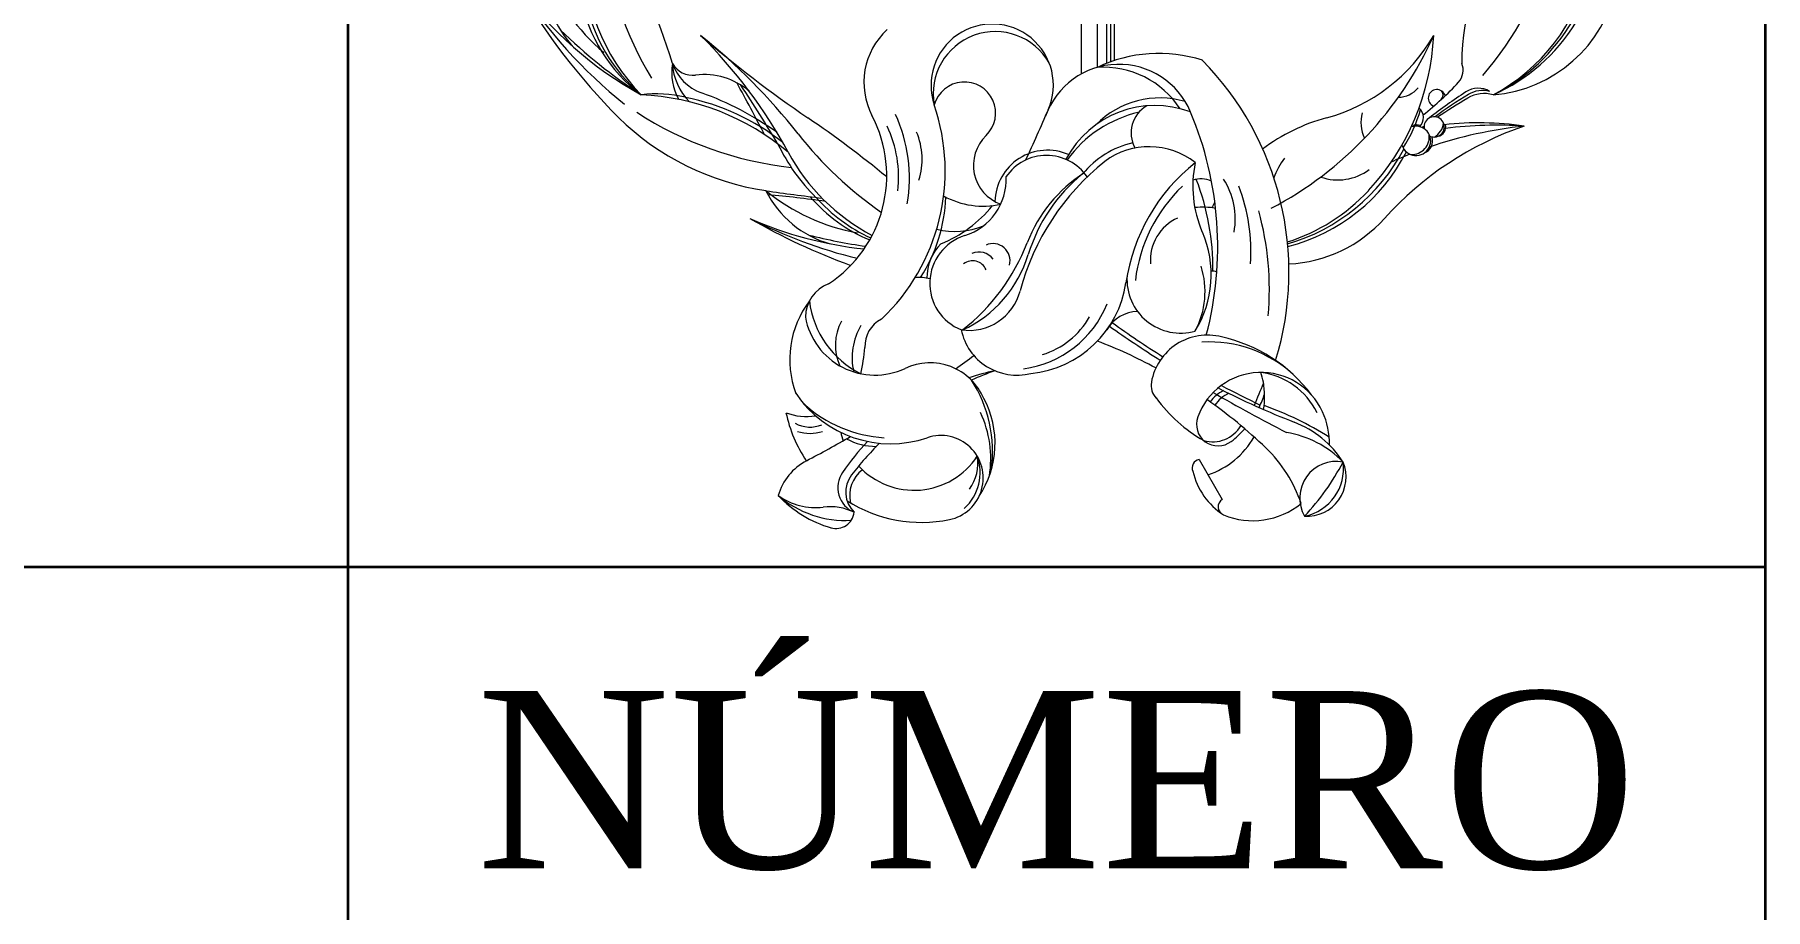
# Model space of a CAD drawing. Header units: millimetres. Extents: x 0 to 211, y 0 to 125.
# Drawn here: x 180.58 to 205, y 30.17 to 42.5 of the extents above; entities that cross this region are included whole.
import ezdxf
from ezdxf.enums import TextEntityAlignment as Align

# ---------------------------------------------------------------- set-up
doc = ezdxf.new("R2010")
doc.units = ezdxf.units.MM
doc.layers.add('Cajetín y formato', color=1, linetype='Continuous', lineweight=35)
doc.layers.add('Textos y Leyendas', color=3, linetype='Continuous', lineweight=15)
doc.styles.add('e1', font='times.ttf')

# ---------------------------------------------------------------- blocks, each defined once
blk = doc.blocks.new('eps')
at = {"color": 0, "lineweight": 13}
for p, q in [((0.354, -5.048), (0.354, -3.63)), ((0.576, -4.957), (0.576, -3.613)), ((0.707, -4.9), (0.707, -3.598)), ((0.764, -4.879), (0.764, -3.59)), ((0.815, -3.583), (0.815, -4.861)), ((2.01, -10.485), (2.337, -11.048))]:
    blk.add_line(p, q, dxfattribs=at)
for centre, radius, start, end in [((2.126, -1.748), 5.115, 319.4847, 5.833), ((4.963, -2.936), 2.689, 296.4239, 2.3396), ((5.115, -2.974), 2.59, 293.7772, 2.8895), ((-1.046, -2.346), 5.426, 188.165, 210.6335), ((-19.617, -9.496), 14.924, 17.9297, 25.8383), ((8.353, -4.852), 2.637, 135.14, 181.092), ((-3.814, -3.352), 2.856, 178.3783, 224.2398), ((-5.776, -3.677), 1.438, 176.3109, 224.5879), ((-4.589, -2.601), 2.799, 200.5494, 230.0066), ((4.9, -2.98), 2.679, 298.0368, 346.9632), ((0.296, 0.778), 9.135, 210.1512, 224.8488), ((-1.545, 0.156), 7.241, 213.2169, 231.0795), ((-3.259, -0.632), 5.382, 216.1927, 241.1019), ((6.002, -3.409), 1.942, 274.6505, 348.0549), ((-4.522, -3.563), 2.228, 190.5199, 233.0969), ((-4.314, -3.53), 2.383, 191.8447, 229.5631), ((-0.908, -5.209), 0.863, 336.4589, 198.8148), ((-1.563, 1.182), 7.814, 225.9014, 236.6388), ((-10.315, -11.135), 8.482, 38.165, 51.3919), ((5.699, 7.897), 16.395, 229.1617, 235.8383), ((-9.909, -9.46), 6.958, 28.3783, 45.3897), ((-1.711, -5.17), 1.007, 132.2575, 207.5623), ((-0.864, -5.328), 0.876, 29.7063, 190.4298), ((0.655, -2.413), 5.115, 297.6508, 335.833), ((3.151, -3.247), 2.51, 285.14, 329.86), ((1.883, -4.346), 3.442, 316.9632, 357.3219), ((1.444, -6.781), 2.02, 72.3293, 115.4405), ((-0.982, -7.843), 4.26, 342.9661, 44.5051), ((-4.676, -5.034), 0.753, 169.8764, 209.8354), ((-4.784, -4.686), 0.669, 198.82, 250.2708), ((-5.134, -4.745), 0.324, 208.9, 277.3769), ((-4.613, -4.869), 0.806, 182.367, 225.4695), ((-4.968, -6.026), 0.967, 49.194, 97.3769), ((0.879, -6.012), 1.098, 22.8077, 160.3541), ((0.654, -6.262), 1.308, 33.4987, 93.4257), ((5.49, -4.998), 0.246, 317.4792, 23.0121), ((-5.639, -7.032), 1.702, 76.3132, 97.4613), ((-6.008, -8.786), 3.445, 49.8482, 87.5338), ((-6.482, -9.42), 4.36, 54.4513, 70.2708), ((-29.337, -18.9), 28.368, 27.2693, 28.9428), ((-27.41, -20.225), 27.433, 31.1399, 33.1916), ((-1.3, -5.602), 0.44, 313.9975, 164.8065), ((4.816, -5.014), 0.365, 270.91, 321.1205), ((2.637, -2.382), 4.118, 307.991, 317.4792), ((5.366, -5.391), 0.122, 16.3181, 248.0909), ((11.496, -13.891), 10.32, 123.6762, 127.1801), ((8.893, -10.452), 5.971, 121.0944, 126.5148), ((5.366, -5.347), 0.0875, 314.0095, 42.1151), ((5.948, -5.565), 0.314, 58.9817, 123.6762), ((6.034, -5.783), 0.457, 74.0495, 120.8495), ((6.011, -5.673), 0.391, 75.3013, 121.0944), ((6.11, -5.295), 5.758437732895225e-14, 255.4235, 198.8636), ((-3.202, -1.403), 4.993, 236.9834, 263.8098), ((-5.834, -8.481), 3.156, 51.3433, 79.0169), ((-4.451, -6.416), 2.88, 313.4291, 18.8148), ((-34.973, 9.633), 38.022, 335.2886, 336.4589), ((1.39, -6.919), 1.424, 69.4027, 152.0973), ((1.534, -7.252), 1.702, 102.5728, 144.4101), ((1.46, -6.66), 1.272, 73.7879, 135.173), ((1.49, -5.882), 0.438, 119.3148, 208.9803), ((-2.626, -7.486), 4.9, 345.2649, 22.8077), ((4.818, -5.733), 0.524, 165.1514, 205.1872), ((3.299, -5.038), 1.907, 326.4764, 344.3637), ((4.992, -5.667), 0.184, 316.862, 47.9623), ((11.238, -14.496), 10.605, 120.8495, 123.5712), ((-3.558, -2.986), 3.748, 225.6062, 261.6884), ((-11.888, -18.018), 14.924, 50.5066, 55.8383), ((-4.226, -6.483), 1.83, 303.4452, 27.5623), ((-3.93, -6.507), 1.702, 353.5219, 25.051), ((-4.24, -6.52), 2.164, 350.3971, 24.5836), ((4.495, -8.214), 2.637, 105.14, 127.0161), ((8.103, -10.213), 4.676, 108.7833, 138.0549), ((5.071, -5.993), 0.207, 196.8212, 108.5313), ((5.073, -6.041), 0.272, 75.9182, 102.5089), ((11.238, -14.496), 10.605, 124.8126, 124.9705), ((5.957, -10.17), 4.431, 100.0422, 100.2545), ((5.327, -5.796), 0.143, 245.1404, 190.0193), ((7.231, -11.865), 6.112, 95.9493, 108.8327), ((5.2, -5.71), 0.263, 299.5811, 352.4184), ((5.352, -5.792), 0.14, 282.1717, 11.4462), ((5.957, -10.17), 4.431, 81.679, 96.3392), ((6.208, -11.433), 5.661, 86.0496, 97.2952), ((-1.519, -4.885), 2.673, 205.5689, 225.4627), ((0.62, -2.541), 5.426, 218.165, 235.277), ((-2.909, -6.255), 1.012, 343.1169, 22.4643), ((-0.591, -6.337), 0.582, 133.9975, 250.2395), ((1.383, -7.303), 1.32, 103.5356, 140.3356), ((1.308, -7.124), 1.049, 51.7428, 126.768), ((5.008, -5.936), 0.251, 268.2099, 8.4045), ((5.123, -5.993), 0.183, 290.0441, 18.4241), ((-1.274, -4.796), 2.856, 208.3783, 242.3164), ((-0.127, -6.869), 0.744, 66.493, 178.3725), ((-0.141, -6.891), 0.693, 34.2209, 145.6606), ((2.842, -9.001), 3.472, 128.5043, 165.1218), ((3.587, -8.372), 2.635, 128.1955, 171.7488), ((3.541, -6.634), 1.619, 168.1028, 203.5021), ((3.924, -6.807), 0.906, 141.192, 161.23), ((2.517, -4.86), 2.689, 286.0363, 332.3396), ((2.63, -4.969), 2.59, 284.149, 332.8895), ((7.231, -11.865), 6.112, 111.5701, 114.2292), ((-1.538, -6.54), 0.826, 287.2241, 2.8321), ((1.495, -8.169), 2.048, 122.6328, 158.8002), ((1.819, -8.264), 2.316, 128.8392, 163.2036), ((2.038, -6.91), 0.38, 67.1062, 107.3396), ((-1.304, -7.798), 3.51, 359.4923, 21.0647), ((1.494, -7.093), 1.028, 349.5523, 33.0511), ((3.969, -5.808), 0.736, 250.7334, 306.877), ((-2.321, -4.533), 2.799, 230.5494, 260.0066), ((-2.811, -6.058), 1.438, 206.3109, 254.5879), ((0.503, 24.81), 31.84, 261.6884, 263.1259), ((-5.493, -22.255), 15.568, 81.7593, 84.7587), ((-1.782, -5.333), 2.228, 220.5199, 247.4478), ((-1.618, -5.2), 2.383, 221.8447, 245.1152), ((-3.832, -6.692), 2.273, 327.3278, 357.6023), ((-1.039, -5.771), 1.142, 240.9874, 282.6983), ((3.283, -8.215), 2.186, 133.609, 173.2951), ((0.202, -7.551), 2.541, 356.0151, 21.2035), ((2.441, -4.867), 2.679, 287.7417, 316.9632), ((-2.277, -5.81), 1.756, 291.5819, 321.4375), ((1.974, -7.673), 0.649, 114.1377, 184.8404), ((2.065, -7.899), 0.971, 79.3827, 96.7733), ((4.495, -8.214), 2.637, 149.073, 151.092), ((-1.178, -8.088), 4.18, 354.9144, 15.3507), ((-1.063, -0.623), 7.241, 243.2169, 255.9969), ((-2.154, -2.163), 5.382, 246.1927, 264.0085), ((0.22, 0.836), 9.135, 240.1512, 250.0009), ((-1.592, 0.257), 7.814, 255.9014, 261.9112), ((-1.429, -6.225), 1.045, 255.5258, 292.4718), ((0.673, -7.881), 1.509, 328.3328, 23.5021), ((3.181, -5.789), 1.942, 272.8396, 318.0549), ((-1.175, -7.913), 0.654, 134.1558, 181.3858), ((-1.085, -8.002), 0.704, 107.2241, 248.484), ((-3.11, -6.383), 2.892, 308.0793, 338.8002), ((-1.098, -7.811), 0.251, 36.4351, 112.4946), ((-0.898, -7.684), 0.242, 345.5594, 113.6692), ((-2.04, -7.099), 1.715, 294.567, 343.2036), ((-1.184, -7.887), 0.204, 22.1035, 128.3883), ((0.907, -8.118), 1.188, 332.1204, 17.4984), ((-3.039, -8.482), 0.505, 110.7419, 179.4058), ((-1.934, -8.453), 0.534, 74.0236, 96.7), ((-0.506, -7.778), 1.5, 275.3936, 351.7488), ((1.749, -7.947), 0.756, 175.9289, 285.9987), ((2.186, -8.002), 0.174, 64.6743, 91.7556), ((-2.386, -9.079), 1.378, 143.0428, 200.0929), ((-2.181, -8.095), 1.315, 186.7721, 243.8209), ((-1.236, -7.918), 0.747, 261.7672, 345.1218), ((-0.66, -7.737), 1.481, 277.589, 337.9787), ((-2.563, -8.299), 0.997, 190.2958, 295.266), ((-2.413, -8.872), 0.708, 151.6591, 204.4456), ((-2.283, -8.885), 0.421, 116.548, 183.052), ((-0.538, -7.902), 1.155, 287.0878, 330.2736), ((1.145, -8.898), 0.497, 90, 150.8569), ((-1.967, -9.052), 0.917, 150.0658, 192.4384), ((-0.562, -8.498), 0.798, 191.4882, 284.2881), ((12.675, 8.471), 20.831, 235.0625, 237.4384), ((7.392, 0.473), 11.186, 233.8038, 238.2168), ((2.128, -9.534), 0.802, 75.5192, 170.0474), ((1.856, -10.882), 2.177, 37.0005, 77.4601), ((-6.32, -8.527), 3.637, 348.1145, 353.9964), ((-11.914, 5.451), 18.024, 305.5948, 306.6049), ((-2.01, -15.529), 7.194, 61.6956, 68.9271), ((2.161, -10.562), 1.734, 46.6226, 93.6149), ((-1.786, -9.945), 0.823, 22.9435, 115.266), ((-0.161, -12.626), 3.465, 101.8094, 108.0814), ((0.595, -13.376), 4.393, 109.476, 114.1161), ((2.887, -10.21), 0.952, 24.6468, 160.0794), ((2.751, -10.28), 1.03, 26.2075, 82.7648), ((2.128, -9.534), 0.802, 9.9526, 20.1282), ((-2.774, -10.378), 1.871, 352.2336, 32.7404), ((1.591, -9.44), 0.257, 170.0474, 223.9274), ((2.604, -9.997), 0.544, 117.4534, 143.3893), ((7.392, 0.473), 11.186, 242.8075, 248.8365), ((17.089, 19.184), 32.209, 242.7179, 243.8109), ((10.469, -12.748), 8.254, 156.1526, 158.4966), ((1.773, -9.596), 1.162, 350.8859, 9.9526), ((-2.341, -8.646), 1.617, 214.0905, 288.6469), ((-2.321, -8.327), 1.854, 227.6568, 266.6188), ((-2.21, -10.259), 1.343, 326.3338, 28.2435), ((3.112, -8.387), 2.103, 215.8013, 240.5296), ((-2.01, -15.529), 7.194, 46.3728, 54.9314), ((12.675, 8.471), 20.831, 239.8431, 243.0833), ((2.63, -9.984), 0.476, 114.8871, 146.3432), ((1.623, -9.138), 1.379, 333.5301, 342.0247), ((1.406, -14.026), 4.563, 57.6649, 70.52), ((-3.531, -9.086), 0.793, 248.8778, 279.5506), ((-1.907, -9.419), 1.953, 192.0276, 213.7775), ((-3.476, -9.578), 0.45, 241.7498, 291.7619), ((-2.468, -10.474), 1.54, 350.9603, 24.9462), ((2.278, -9.989), 0.304, 160.0794, 307.5654), ((2.201, -9.769), 0.467, 254.6111, 329.1871), ((2.835, -11.298), 1.436, 32.7232, 68.8365), ((2.768, -10.265), 1.083, 359.0465, 24.6468), ((-3.478, -9.54), 0.577, 252.2767, 287.7233), ((-11.914, 5.451), 18.024, 297.7315, 299.9845), ((-2.009, -9.854), 1.065, 193.4713, 200.1446), ((-0.161, -12.626), 3.465, 136.2694, 145.5724), ((-2.555, -9.474), 0.826, 240.5296, 270.9493), ((-1.633, -10.746), 0.599, 281.6729, 108.6469), ((1.773, -9.596), 1.162, 288.1598, 330.6281), ((1.623, -9.138), 1.379, 307.5654, 318.4574), ((3.009, -11.526), 1.442, 44.1799, 80.6039), ((0.595, -13.376), 4.393, 134.7422, 142.5252), ((-2.009, -9.854), 1.065, 222.7863, 326.7113), ((-1.751, -10.672), 0.674, 311.8644, 20.3035), ((-1.701, -10.544), 0.591, 322.8173, 10.3082), ((2.034, -10.604), 0.121, 101.4366, 202.5821), ((1.639, -11.701), 1.905, 18.1707, 46.3728), ((-3.152, -11.216), 0.806, 117.7315, 163.947), ((-2.706, -10.881), 0.379, 145.5724, 246.7919), ((-2.575, -10.946), 0.399, 142.5252, 225.3615), ((-2.475, -10.989), 0.444, 126.3293, 194.275), ((2.901, -10.422), 1.005, 193.1187, 237.0848), ((3.945, -11.027), 0.515, 79.0621, 209.8875), ((0.954, -8.892), 3.492, 316.7628, 332.1868), ((3.366, -10.614), 0.683, 281.1879, 7.7616), ((3.532, -10.732), 0.553, 266.5787, 22.3709), ((-2.98, -9.891), 1.453, 229.3514, 273.3319), ((-3.4, -10.264), 0.9, 234.1985, 276.9472), ((-2.704, -9.828), 1.689, 223.6587, 253.5718), ((-3.196, -11.933), 0.782, 64.1196, 96.9472), ((-3.11, -11.202), 0.256, 253.5718, 353.8326), ((-1.907, -9.419), 1.953, 237.5493, 281.6729), ((2.402, -11.152), 0.123, 121.9372, 247.5834), ((2.768, -10.265), 1.083, 247.5834, 309.0005)]:
    blk.add_arc(centre, radius, start, end, dxfattribs=at)
blk = doc.blocks.new('CAJETINCONATRIBUTOS')
at = {"layer": 'Cajetín y formato'}
for p, q in [((-20, 54), (-20, 8)), ((0, 0), (0, 54)), ((-185, 30), (0, 30))]:
    blk.add_line(p, q, dxfattribs=at)
blk.add_blockref('eps', (-10, 42), dxfattribs=at)
at = {"layer": 'Textos y Leyendas', "style": 'e1'}
blk.add_text('NÚMERO', height=2.5, dxfattribs=at).set_placement((-10, 27), align=Align.MIDDLE_CENTER)
for tag, height, flags, p in [('ENTIDAD1', 4, 2, (-62.5, 48)), ('NOMBRE1', 2, 8, (-117.5, 48)), ('ENTIDAD2', 4, 2, (-62.5, 36)), ('COMPROBADO', 1.8, 4, (-147.5, 36)), ('NOMBRE2', 2, 4, (-117.5, 36)), ('NÚMERO', 5, 4, (-10, 19)), ('ESCALA', 3, 4, (-175, 19)), ('REFERENCIA_INFORMÁTICA', 2.5, 4, (-117.5, 4)), ('FECHA', 2.5, 4, (-25, 4))]:
    blk.add_attdef(tag, text='', height=height, dxfattribs=dict(at, flags=flags)).set_placement(p, align=Align.MIDDLE_CENTER)
at = {"layer": 'Textos y Leyendas', "style": 'e1', "flags": 4}
blk.add_attdef('PLANO', (-92.5, 19), '', height=5, dxfattribs=at)

msp = doc.modelspace()

# ---------------------------------------------------------------- block references
at = {"layer": 'Cajetín y formato'}
msp.add_blockref('CAJETINCONATRIBUTOS', (205, 5), dxfattribs=at)

doc.saveas('drawing.dxf')
